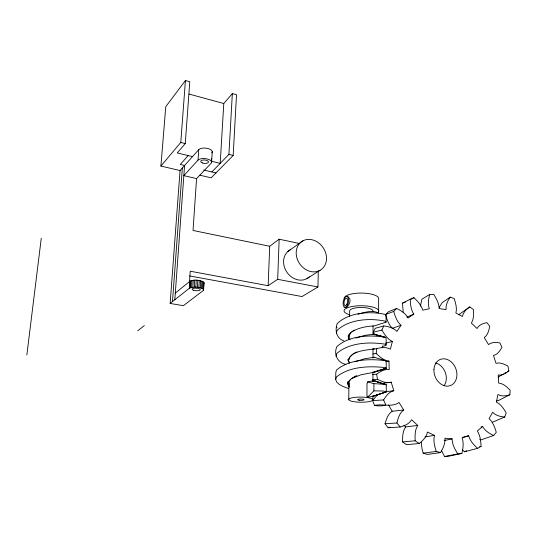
<?xml version="1.0" encoding="UTF-8"?>
<svg xmlns="http://www.w3.org/2000/svg" width="537" height="537" viewBox="0 0 537 537"><rect width="100%" height="100%" fill="white"/><g stroke="black" fill="none" stroke-linecap="round" stroke-linejoin="round"><path stroke-width="0.81" d="M372.9 399.817A12.069 2.571 0.6 0 0 354.944 397.353A12.069 2.571 0.6 0 0 354.648 401.804A12.069 2.571 0.6 0 0 372.9 399.817L372.906 395.668M372.933 381.659L372.953 371.98M372.973 358.206L372.993 348.688M373.02 334.356L373.034 325.771M367.57 397.279L373.9 390.849L373.906 383.646L367.623 381.921L367.623 382.915L366.999 383.156L366.952 396.494L367.577 396.272L367.57 397.279L373.718 396.091L386.284 391.889L386.264 384.854L372.289 380.236M348.761 399.562L348.936 382.72L349.325 381.022L350.507 379.364M349.607 316.481L349.668 310.963A11.7 3.531 0.4 0 1 361.394 307.479A11.7 3.531 0.4 0 1 373.061 311.131M419.155 443.502L406.449 444.696L402.562 441.884C402.569 436.816 402.555 431.231 405.657 426.935L417.752 425.432C414.779 429.949 414.987 435.628 415.155 440.796L419.155 443.502C422.934 440.622 426.559 436.917 427.439 432.057L434.5 435.379C433.057 440.736 434.641 446.294 436.219 451.429L440.501 452.577C443.132 448.301 445.381 443.414 444.918 438.259L452.087 438.877C452.154 444.394 454.926 449.382 457.772 453.933L461.88 453.456C463.075 448.368 463.901 442.877 462.115 437.816L468.667 435.742C470.029 440.857 473.735 444.878 477.561 448.335L481.078 446.341C480.823 441.065 480.3 435.494 477.312 430.969L482.602 426.506C484.971 430.822 489.301 433.547 493.671 435.514L496.282 432.258C494.745 427.358 493.026 422.136 489.066 418.612L492.637 412.268C495.732 415.564 500.343 416.712 504.713 417.007L506.203 412.846C503.666 408.738 500.954 404.213 496.389 402.106L497.953 394.527C501.598 396.668 506.049 396.017 509.861 394.735L510.15 390.084C506.928 387.036 503.391 383.505 498.725 383.089L498.208 374.994C502.249 375.786 505.948 373.309 508.861 370.805L507.955 366.08C504.344 364.22 500.162 362.032 496.007 363.334L493.49 355.454C497.611 354.608 500.014 350.715 501.947 347.338L499.934 342.942C496.148 342.324 491.67 341.888 488.542 344.6L484.267 337.612C487.898 335.061 488.871 330.376 489.778 326.321L486.844 322.63C483.072 323.388 478.923 324.872 477.024 328.51L471.358 323.032C473.983 319.072 473.627 314.064 473.406 309.554L469.794 306.882L458.558 314.816M348.493 388.506L343.324 386.6L339.29 384.418L336.679 382.029L335.685 379.531L335.793 372.571L336.518 370.02C349.419 359.219 369.456 358.615 385.519 360.663L386.197 361.341L386.217 368.261L385.183 368.872L373.759 372.316L360.985 374.779L351.54 378.592M345.801 364.381C337.484 362.73 333.464 354.333 336.86 346.62C349.063 335.578 369.886 334.544 385.459 337.384L386.137 338.209L386.157 345.022L385.13 345.781L382.505 346.399M343.875 340.841C336.384 338.518 334.726 330.268 337.196 323.61C348.943 312.272 370.127 310.91 385.398 314.474L386.069 315.454L386.09 322.153L374.222 325.946C366.536 326.187 358.649 327.785 351.977 331.738M189.588 275.931L302.016 296.552L317.944 286.973L318.287 271.044M189.487 282.053L190.226 271.219L268.144 285.697L277.689 279.327L279.146 239.207L299.377 243.469M268.144 285.697L269.708 246.268L279.146 239.207M199.871 175.19L211.162 177.834L233.179 155.455L236.508 94.747L232.346 93.586L223.775 103.527L220.21 163.355L211.625 161.275M211.853 171.961L228.916 154.401L232.346 93.586M211.786 152.877A7.021 3.162 5.1 0 0 207.812 148.474A7.021 3.162 5.1 0 0 198.737 149.662L180.049 170.551L170.148 303.452L183.359 305.674L203.348 290.463L203.55 282.093C199.616 279.77 194.347 279.495 190.098 281.093L175.31 293.074M211.33 160.08L211.43 158.475M203.348 290.463L203.583 286.637M203.51 289.503L203.946 282.596L203.55 282.093M203.59 290L203.946 282.596M211.612 162.04L212.269 151.615M203.114 289.013L198.858 287.423L199.308 280.475M200.241 287.725L200.69 280.784M201.449 288.101L201.885 281.166M202.415 288.537L202.858 281.61M170.148 303.452L189.621 288.027L194.28 287.087L194.736 280.133M194.28 287.087L195.81 287.094L196.267 280.146M198.858 287.423L197.361 287.208L197.811 280.26M196.569 178.593L183.835 175.633L198.032 160.113A7.048 3.101 4.9 0 1 207.134 158.952A7.048 3.101 4.9 0 1 211.128 163.275L196.569 178.593L193.038 230.467L269.708 246.268M189.353 288.241L189.83 281.314M198.032 160.113L198.737 149.662M189.621 288.027L190.098 281.093M190.454 287.664L190.924 280.723M191.541 287.376L192.004 280.428M192.837 287.181L193.3 280.233M174.82 299.78L184.574 165.49L180.318 164.476L188.172 155.582M172.491 301.593L182.338 167.994M192.501 156.636L177.257 152.938L185.252 143.574L189.789 81.718L185.433 80.503L165.772 106.688L160.912 166.067L180.049 170.551M160.912 166.067L180.781 142.459L185.433 80.503M372.275 374.611L376.652 374.195C380.209 371.497 384.546 368.838 389.211 369.691L388.983 361.112C383.807 360.636 379.8 356.87 376.182 353.507L376.773 348.614C381.183 347.432 386.197 346.815 390.345 349.198L392.406 341.472C387.539 339.223 384.566 334.47 381.874 330.074L383.76 325.952C388.513 326.516 393.52 327.805 396.93 331.383L401.018 325.288C396.991 321.717 395.198 316.427 393.715 311.42L396.655 308.466C401.132 310.675 405.657 313.501 408.147 317.991L413.779 314.078C410.879 309.721 410.369 304.325 410.261 299.23L413.926 297.686C417.652 301.176 421.364 305.13 422.726 310.198L429.311 308.762C427.64 304.117 428.432 299.055 429.728 294.424L433.742 294.37C436.4 298.673 439.098 303.345 439.159 308.553L446.052 309.654C445.596 305.097 447.663 300.787 450.194 297.136L454.181 298.532C455.624 303.15 457.195 308.164 455.873 313.011L462.438 316.481C463.156 312.279 466.398 309.151 469.794 306.882M26.85 354.991L41.262 238.327M420.37 306.157L421.934 299.203L429.728 294.424M348.5 334.94L348.218 336.196L348.688 338.075L349.996 339.887M348.01 381.525L347.728 382.706L348.198 384.479L349.533 386.19M336.377 333.141L337.095 330.383C348.976 319.132 370.053 317.864 385.418 321.22L386.09 322.153M417.752 425.432L411.564 419.706C409.295 423.921 404.576 425.848 400.186 427.002L396.917 423.008C398.132 418.31 399.474 412.987 403.656 409.999L399.038 402.468C391.997 407.69 382.519 403.448 374.558 405.448L372.577 400.615L377.269 394.943M336.034 356.145L336.759 353.507C349.345 342.485 369.59 341.653 385.479 344.237L386.157 345.022M335.685 379.531L336.417 377.021C349.453 366.321 369.396 365.811 385.532 367.63L386.217 368.261L373.759 372.316M382.143 347.513L382.606 346.023M400.186 427.002L388.15 427.761L385.036 423.72C386.392 419.155 387.929 413.987 392.171 411.255L403.656 409.999M350.963 332.658C349.721 334.108 348.943 336.149 349.829 338.001M439.159 307.573L442.186 302.626L450.194 297.136M374.806 334.9L373.235 332.235L375.242 328.282L383.76 325.952M203.778 283.57L204.02 283.1M372.577 400.615L383.593 399.944C386.049 396.091 389.016 391.748 393.789 390.721L391.238 382.196L382.988 383.264M352.628 354.225L349.56 357.521L349.218 359.528M352.225 378.048L354.668 376.618M401.018 325.288L392.393 328.288C388.533 324.67 386.909 319.428 385.606 314.46L388.62 311.682L396.655 308.466M137.754 330.772L144.325 325.59M351.654 378.491L348.137 381.921L347.714 383.693L348.191 385.459L349.527 387.17M287.798 251.538L302.875 240.838M306.963 278.582L320.072 270.312A17.077 14.237 56.3 0 0 317.743 242.247A17.077 14.237 56.3 0 0 296.243 254.37A17.077 14.237 56.3 0 0 320.072 270.312M373.718 396.091L386.284 391.889L383.19 391.023L373.9 390.849M504.847 373.155L506.183 372.369M507.525 371.591L508.861 370.805M498.222 377.014L503.511 373.933M354.501 330.094C351.789 331.698 348.533 333.712 348.211 337.149L348.674 339.028M353.185 353.923L354.863 353.004M410.644 299.404L413.926 297.686M403.26 312.487L402.441 303.177L410.261 299.23M509.861 394.735L498.437 400.521L496.436 400.978M462.411 449.738L464.458 451.818L466.599 450.724M406.818 317.192L413.779 314.078M373.624 395.588L374.121 395.843L386.284 391.889M504.713 417.007L492.57 422.169M355.89 338.068L364.63 335.403L373.819 334.209L385.459 337.384L373.819 334.209L383.096 336.652M355.111 352.782L357.065 351.99M355.064 361.73L364.516 358.797L374.175 357.253L385.519 360.663M354.917 376.39L356.89 375.611M385.606 314.46L393.715 311.42M402.441 303.177L405.395 302.076M493.671 435.514L480.944 439.89L479.541 439.125M481.038 427.022L482.602 426.506M386.217 368.261L373.658 372M357.964 314.252C364.401 312.568 371.725 309.715 378.189 312.823M383.948 405.569L385.21 405.18M346.425 296.652L348.305 296.827L349.815 299.062A5.457 3.678 -71.9 0 1 349.775 302.398L348.875 304.607L346.956 307.003L345.768 307.614L344.714 306.875M479.615 446.75L481.078 446.341M477.561 448.335L464.458 451.818M463.089 437.232L468.667 435.742M388.15 427.761L390.446 427.15M385.553 343.203L392.406 341.472M373.235 332.235L381.874 330.074M461.88 453.456L448.657 456.202L444.549 456.497L441.401 450.422M452.087 438.877L444.112 440.528M457.772 453.933L444.549 456.497M382.539 369.349L385.183 368.872M391.238 382.196C386.486 383.66 381.659 381.384 377.464 379.344L372.275 379.793M385.7 361.696L388.983 361.112M367.623 381.921L374.148 380.686L386.264 384.854L373.645 380.491M372.879 349.258L376.773 348.614M434.5 435.379L425.096 436.87M383.223 405.683L378.632 405.959L374.558 405.448M373.02 353.977L376.182 353.507M440.501 452.577L427.392 454.463L423.163 453.161L421.968 448.529L421.25 442.266M436.219 451.429L423.163 453.161M383.908 392.507L385.244 392.339M393.789 390.721L386.063 391.634M415.155 440.796L402.562 441.884M396.917 423.008L385.036 423.72M373.906 383.646L385.579 384.338M373.718 334.175L374.208 334.195M195.81 287.094L197.361 287.208M373.698 348.788L374.188 348.869C365.167 350.419 351.923 350.587 347.963 360.226L349.318 363.227M277.689 279.327L317.944 286.973M372.289 381.21L373.645 381.471M373.685 357.145L374.175 357.253M203.745 170.034L215.981 172.934M180.781 142.459L185.252 143.574M228.916 154.401L233.179 155.455M189.131 94.082L223.775 103.527M372.886 381.552L372.356 381.277M403.871 425.176L405.657 426.935M349.325 362.267L347.976 359.26M388.62 405.073L392.171 411.255M383.593 399.944L385.747 404.797M336.477 326.402L336.961 327.792M349.359 384.418L348.936 382.72M376.652 374.195L377.464 379.344M378.632 311.547L378.625 299.082A17.258 5.417 0.4 0 0 360.938 293.068A17.258 5.417 0.4 0 0 344.385 299.203M435.554 362.972A13.808 10.995 69.1 0 1 445.247 372.316A13.808 10.995 69.1 0 1 444.139 385.7M309.312 276.837A16.654 14.029 56.1 0 1 287.094 272.507A16.654 14.029 56.1 0 1 290.195 249.846M348.983 314.534A17.332 5.229 0.4 0 1 347.379 307.782A17.332 5.229 0.4 0 1 369.161 306.338A17.332 5.229 0.4 0 1 377.92 312.615M433.943 369.389A14.036 11.082 68.9 0 0 450.476 385.573A14.036 11.082 68.9 0 0 451.852 362.482A14.036 11.082 68.9 0 0 433.943 369.389M202.469 162.973A3.873 1.705 4.9 0 0 208.457 162.067A3.873 1.705 4.9 0 0 202.872 160.039A3.873 1.705 4.9 0 0 202.469 162.973M193.682 290.302A4.061 1.275 3.7 0 0 200.241 289.886A4.061 1.275 3.7 0 0 194.777 288.174A4.061 1.275 3.7 0 0 193.682 290.302M359.213 400.26A3.195 0.678 0.6 0 0 364.019 399.723A3.195 0.678 0.6 0 0 359.24 399.078A3.195 0.678 0.6 0 0 359.213 400.26M346.895 304.224A3.779 1.745 -79.5 0 0 346.62 298.236A3.779 1.745 -79.5 0 0 343.995 303.311A3.779 1.745 -79.5 0 0 346.895 304.224M347.432 305.372A5.665 2.618 -79.5 0 0 347.016 296.39A5.665 2.618 -79.5 0 0 343.089 304.016A5.665 2.618 -79.5 0 0 347.432 305.372"/></g></svg>
